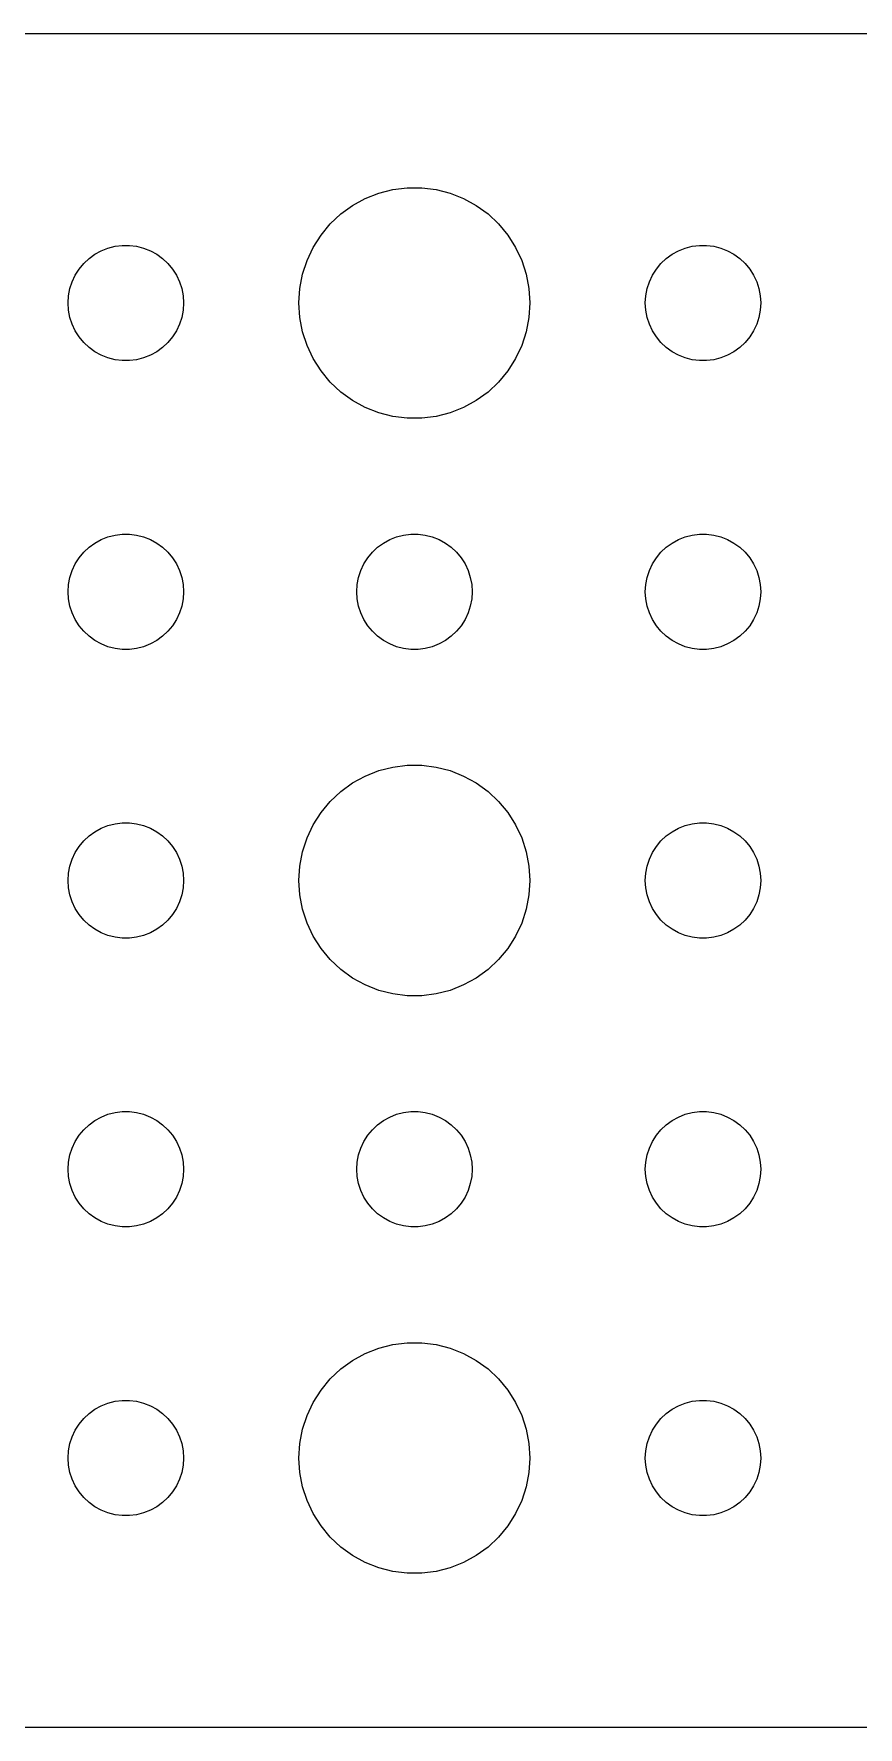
# Model space of a CAD drawing. Header units: metres. Extents: x -44 to 44, y 248 to 508.
# Drawn here: x -2.39 to 19.03, y 356.01 to 399.99 of the extents above; entities that cross this region are included whole.
import ezdxf

# ---------------------------------------------------------------- set-up
doc = ezdxf.new("R2010")
doc.units = ezdxf.units.M

msp = doc.modelspace()

# ---------------------------------------------------------------- linework, layer by layer
for p, q in [((39.8139, 399.99), (-39.8139, 399.99)), ((6.22266, 395.714), (6.57294, 395.853)), ((6.57294, 395.853), (6.93785, 395.947)), ((6.93785, 395.947), (7.31161, 395.994)), ((7.31161, 395.994), (7.68837, 395.994)), ((7.68837, 395.994), (8.06213, 395.947)), ((8.06213, 395.947), (8.42705, 395.853)), ((8.42705, 395.853), (8.77733, 395.714)), ((5.58772, 395.312), (5.89252, 395.533)), ((5.89252, 395.533), (6.22266, 395.714)), ((8.77733, 395.714), (9.10747, 395.533)), ((9.10747, 395.533), (9.41226, 395.312)), ((5.07294, 394.763), (5.31308, 395.054)), ((5.31308, 395.054), (5.58772, 395.312)), ((9.41226, 395.312), (9.6869, 395.054)), ((9.6869, 395.054), (9.92705, 394.763)), ((4.87108, 394.445), (5.07294, 394.763)), ((9.92705, 394.763), (10.1289, 394.445)), ((-1.09344, 394.027), (-0.956131, 394.156)), ((-0.956131, 394.156), (-0.803726, 394.266)), ((-0.803726, 394.266), (-0.638657, 394.357)), ((-0.638657, 394.357), (-0.463516, 394.427)), ((-0.463516, 394.427), (-0.281067, 394.473)), ((-0.281067, 394.473), (-0.094177, 394.497)), ((-0.094177, 394.497), (0.094177, 394.497)), ((0.094177, 394.497), (0.281067, 394.473)), ((0.281067, 394.473), (0.463516, 394.427)), ((0.463516, 394.427), (0.638657, 394.357)), ((0.638657, 394.357), (0.803726, 394.266)), ((0.803726, 394.266), (0.956131, 394.156)), ((0.956131, 394.156), (1.09344, 394.027)), ((4.59424, 393.746), (4.71066, 394.104)), ((4.71066, 394.104), (4.87108, 394.445)), ((10.1289, 394.445), (10.2893, 394.104)), ((10.2893, 394.104), (10.4057, 393.746)), ((13.9065, 394.027), (14.0439, 394.156)), ((14.0439, 394.156), (14.1963, 394.266)), ((14.1963, 394.266), (14.3613, 394.357)), ((14.3613, 394.357), (14.5365, 394.427)), ((14.5365, 394.427), (14.7189, 394.473)), ((14.7189, 394.473), (14.9058, 394.497)), ((14.9058, 394.497), (15.0942, 394.497)), ((15.0942, 394.497), (15.2811, 394.473)), ((15.2811, 394.473), (15.4635, 394.427)), ((15.4635, 394.427), (15.6387, 394.357)), ((15.6387, 394.357), (15.8037, 394.266)), ((15.8037, 394.266), (15.9561, 394.156)), ((15.9561, 394.156), (16.0934, 394.027)), ((-1.39465, 393.552), (-1.31445, 393.723)), ((-1.31445, 393.723), (-1.21352, 393.882)), ((-1.21352, 393.882), (-1.09344, 394.027)), ((1.09344, 394.027), (1.21352, 393.882)), ((1.21352, 393.882), (1.31445, 393.723)), ((1.31445, 393.723), (1.39465, 393.552)), ((4.52365, 393.376), (4.59424, 393.746)), ((10.4057, 393.746), (10.4763, 393.376)), ((13.6053, 393.552), (13.6855, 393.723)), ((13.6855, 393.723), (13.7865, 393.882)), ((13.7865, 393.882), (13.9065, 394.027)), ((16.0934, 394.027), (16.2135, 393.882)), ((16.2135, 393.882), (16.3145, 393.723)), ((16.3145, 393.723), (16.3947, 393.552)), ((-1.5, 393), (-1.48816, 393.188)), ((-1.48816, 393.188), (-1.45287, 393.373)), ((-1.45287, 393.373), (-1.39465, 393.552)), ((1.39465, 393.552), (1.45287, 393.373)), ((1.45287, 393.373), (1.48816, 393.188)), ((1.48816, 393.188), (1.5, 393)), ((4.5, 393), (4.52365, 393.376)), ((10.4763, 393.376), (10.5, 393)), ((13.5, 393), (13.5118, 393.188)), ((13.5118, 393.188), (13.5471, 393.373)), ((13.5471, 393.373), (13.6053, 393.552)), ((16.3947, 393.552), (16.4529, 393.373)), ((16.4529, 393.373), (16.4882, 393.188)), ((16.4882, 393.188), (16.5, 393)), ((-1.48816, 392.812), (-1.5, 393)), ((-1.45287, 392.627), (-1.48816, 392.812)), ((1.48816, 392.812), (1.45287, 392.627)), ((1.5, 393), (1.48816, 392.812)), ((4.52365, 392.624), (4.5, 393)), ((10.5, 393), (10.4763, 392.624)), ((13.5118, 392.812), (13.5, 393)), ((13.5471, 392.627), (13.5118, 392.812)), ((16.4882, 392.812), (16.4529, 392.627)), ((16.5, 393), (16.4882, 392.812)), ((-1.39465, 392.448), (-1.45287, 392.627)), ((-1.31445, 392.277), (-1.39465, 392.448)), ((1.39465, 392.448), (1.31445, 392.277)), ((1.45287, 392.627), (1.39465, 392.448)), ((4.59424, 392.254), (4.52365, 392.624)), ((10.4763, 392.624), (10.4057, 392.254)), ((13.6053, 392.448), (13.5471, 392.627)), ((13.6855, 392.277), (13.6053, 392.448)), ((16.3947, 392.448), (16.3145, 392.277)), ((16.4529, 392.627), (16.3947, 392.448)), ((-1.21352, 392.118), (-1.31445, 392.277)), ((-1.09344, 391.973), (-1.21352, 392.118)), ((-0.956131, 391.844), (-1.09344, 391.973)), ((1.09344, 391.973), (0.956131, 391.844)), ((1.21352, 392.118), (1.09344, 391.973)), ((1.31445, 392.277), (1.21352, 392.118)), ((4.71066, 391.896), (4.59424, 392.254)), ((4.87108, 391.555), (4.71066, 391.896)), ((10.2893, 391.896), (10.1289, 391.555)), ((10.4057, 392.254), (10.2893, 391.896)), ((13.7865, 392.118), (13.6855, 392.277)), ((13.9065, 391.973), (13.7865, 392.118)), ((14.0439, 391.844), (13.9065, 391.973)), ((16.0934, 391.973), (15.9561, 391.844)), ((16.2135, 392.118), (16.0934, 391.973)), ((16.3145, 392.277), (16.2135, 392.118)), ((-0.803726, 391.734), (-0.956131, 391.844)), ((-0.638657, 391.643), (-0.803726, 391.734)), ((-0.463516, 391.573), (-0.638657, 391.643)), ((-0.281067, 391.527), (-0.463516, 391.573)), ((-0.094177, 391.503), (-0.281067, 391.527)), ((0.094177, 391.503), (-0.094177, 391.503)), ((0.281067, 391.527), (0.094177, 391.503)), ((0.463516, 391.573), (0.281067, 391.527)), ((0.638657, 391.643), (0.463516, 391.573)), ((0.803726, 391.734), (0.638657, 391.643)), ((0.956131, 391.844), (0.803726, 391.734)), ((5.07294, 391.237), (4.87108, 391.555)), ((10.1289, 391.555), (9.92705, 391.237)), ((14.1963, 391.734), (14.0439, 391.844)), ((14.3613, 391.643), (14.1963, 391.734)), ((14.5365, 391.573), (14.3613, 391.643)), ((14.7189, 391.527), (14.5365, 391.573)), ((14.9058, 391.503), (14.7189, 391.527)), ((15.0942, 391.503), (14.9058, 391.503)), ((15.2811, 391.527), (15.0942, 391.503)), ((15.4635, 391.573), (15.2811, 391.527)), ((15.6387, 391.643), (15.4635, 391.573)), ((15.8037, 391.734), (15.6387, 391.643)), ((15.9561, 391.844), (15.8037, 391.734)), ((5.31308, 390.946), (5.07294, 391.237)), ((9.92705, 391.237), (9.6869, 390.946)), ((5.58772, 390.688), (5.31308, 390.946)), ((5.89252, 390.467), (5.58772, 390.688)), ((9.41226, 390.688), (9.10747, 390.467)), ((9.6869, 390.946), (9.41226, 390.688)), ((6.22266, 390.286), (5.89252, 390.467)), ((6.57294, 390.147), (6.22266, 390.286)), ((6.93785, 390.053), (6.57294, 390.147)), ((8.42705, 390.147), (8.06213, 390.053)), ((8.77733, 390.286), (8.42705, 390.147)), ((9.10747, 390.467), (8.77733, 390.286)), ((7.31161, 390.006), (6.93785, 390.053)), ((7.68837, 390.006), (7.31161, 390.006)), ((8.06213, 390.053), (7.68837, 390.006)), ((-1.09344, 386.527), (-0.956131, 386.656)), ((-0.956131, 386.656), (-0.803726, 386.766)), ((-0.803726, 386.766), (-0.638657, 386.857)), ((-0.638657, 386.857), (-0.463516, 386.927)), ((-0.463516, 386.927), (-0.281067, 386.973)), ((-0.281067, 386.973), (-0.094177, 386.997)), ((-0.094177, 386.997), (0.094177, 386.997)), ((0.094177, 386.997), (0.281067, 386.973)), ((0.281067, 386.973), (0.463516, 386.927)), ((0.463516, 386.927), (0.638657, 386.857)), ((0.638657, 386.857), (0.803726, 386.766)), ((0.803726, 386.766), (0.956131, 386.656)), ((0.956131, 386.656), (1.09344, 386.527)), ((6.40654, 386.527), (6.54385, 386.656)), ((6.54385, 386.656), (6.69626, 386.766)), ((6.69626, 386.766), (6.86133, 386.857)), ((6.86133, 386.857), (7.03647, 386.927)), ((7.03647, 386.927), (7.21892, 386.973)), ((7.21892, 386.973), (7.40581, 386.997)), ((7.40581, 386.997), (7.59418, 386.997)), ((7.59418, 386.997), (7.78107, 386.973)), ((7.78107, 386.973), (7.96352, 386.927)), ((7.96352, 386.927), (8.13866, 386.857)), ((8.13866, 386.857), (8.30373, 386.766)), ((8.30373, 386.766), (8.45613, 386.656)), ((8.45613, 386.656), (8.59344, 386.527)), ((13.9065, 386.527), (14.0439, 386.656)), ((14.0439, 386.656), (14.1963, 386.766)), ((14.1963, 386.766), (14.3613, 386.857)), ((14.3613, 386.857), (14.5365, 386.927)), ((14.5365, 386.927), (14.7189, 386.973)), ((14.7189, 386.973), (14.9058, 386.997)), ((14.9058, 386.997), (15.0942, 386.997)), ((15.0942, 386.997), (15.2811, 386.973)), ((15.2811, 386.973), (15.4635, 386.927)), ((15.4635, 386.927), (15.6387, 386.857)), ((15.6387, 386.857), (15.8037, 386.766)), ((15.8037, 386.766), (15.9561, 386.656)), ((15.9561, 386.656), (16.0934, 386.527)), ((-1.39465, 386.052), (-1.31445, 386.223)), ((-1.31445, 386.223), (-1.21352, 386.382)), ((-1.21352, 386.382), (-1.09344, 386.527)), ((1.09344, 386.527), (1.21352, 386.382)), ((1.21352, 386.382), (1.31445, 386.223)), ((1.31445, 386.223), (1.39465, 386.052)), ((6.10533, 386.052), (6.18553, 386.223)), ((6.18553, 386.223), (6.28647, 386.382)), ((6.28647, 386.382), (6.40654, 386.527)), ((8.59344, 386.527), (8.71352, 386.382)), ((8.71352, 386.382), (8.81445, 386.223)), ((8.81445, 386.223), (8.89465, 386.052)), ((13.6053, 386.052), (13.6855, 386.223)), ((13.6855, 386.223), (13.7865, 386.382)), ((13.7865, 386.382), (13.9065, 386.527)), ((16.0934, 386.527), (16.2135, 386.382)), ((16.2135, 386.382), (16.3145, 386.223)), ((16.3145, 386.223), (16.3947, 386.052)), ((-1.48816, 385.688), (-1.45287, 385.873)), ((-1.45287, 385.873), (-1.39465, 386.052)), ((1.39465, 386.052), (1.45287, 385.873)), ((1.45287, 385.873), (1.48816, 385.688)), ((6.01183, 385.688), (6.04712, 385.873)), ((6.04712, 385.873), (6.10533, 386.052)), ((8.89465, 386.052), (8.95287, 385.873)), ((8.95287, 385.873), (8.98816, 385.688)), ((13.5118, 385.688), (13.5471, 385.873)), ((13.5471, 385.873), (13.6053, 386.052)), ((16.3947, 386.052), (16.4529, 385.873)), ((16.4529, 385.873), (16.4882, 385.688)), ((-1.5, 385.5), (-1.48816, 385.688)), ((-1.48816, 385.312), (-1.5, 385.5)), ((-1.45287, 385.127), (-1.48816, 385.312)), ((1.48816, 385.312), (1.45287, 385.127)), ((1.48816, 385.688), (1.5, 385.5)), ((1.5, 385.5), (1.48816, 385.312)), ((6, 385.5), (6.01183, 385.688)), ((6.01183, 385.312), (6, 385.5)), ((6.04712, 385.127), (6.01183, 385.312)), ((8.98816, 385.312), (8.95287, 385.127)), ((8.98816, 385.688), (9, 385.5)), ((9, 385.5), (8.98816, 385.312)), ((13.5, 385.5), (13.5118, 385.688)), ((13.5118, 385.312), (13.5, 385.5)), ((13.5471, 385.127), (13.5118, 385.312)), ((16.4882, 385.312), (16.4529, 385.127)), ((16.4882, 385.688), (16.5, 385.5)), ((16.5, 385.5), (16.4882, 385.312)), ((-1.39465, 384.948), (-1.45287, 385.127)), ((-1.31445, 384.777), (-1.39465, 384.948)), ((1.39465, 384.948), (1.31445, 384.777)), ((1.45287, 385.127), (1.39465, 384.948)), ((6.10533, 384.948), (6.04712, 385.127)), ((6.18553, 384.777), (6.10533, 384.948)), ((8.89465, 384.948), (8.81445, 384.777)), ((8.95287, 385.127), (8.89465, 384.948)), ((13.6053, 384.948), (13.5471, 385.127)), ((13.6855, 384.777), (13.6053, 384.948)), ((16.3947, 384.948), (16.3145, 384.777)), ((16.4529, 385.127), (16.3947, 384.948)), ((-1.21352, 384.618), (-1.31445, 384.777)), ((-1.09344, 384.473), (-1.21352, 384.618)), ((-0.956131, 384.344), (-1.09344, 384.473)), ((1.09344, 384.473), (0.956131, 384.344)), ((1.21352, 384.618), (1.09344, 384.473)), ((1.31445, 384.777), (1.21352, 384.618)), ((6.28647, 384.618), (6.18553, 384.777)), ((6.40654, 384.473), (6.28647, 384.618)), ((6.54385, 384.344), (6.40654, 384.473)), ((8.59344, 384.473), (8.45613, 384.344)), ((8.71352, 384.618), (8.59344, 384.473)), ((8.81445, 384.777), (8.71352, 384.618)), ((13.7865, 384.618), (13.6855, 384.777)), ((13.9065, 384.473), (13.7865, 384.618)), ((14.0439, 384.344), (13.9065, 384.473)), ((16.0934, 384.473), (15.9561, 384.344)), ((16.2135, 384.618), (16.0934, 384.473)), ((16.3145, 384.777), (16.2135, 384.618)), ((-0.803726, 384.234), (-0.956131, 384.344)), ((-0.638657, 384.143), (-0.803726, 384.234)), ((-0.463516, 384.073), (-0.638657, 384.143)), ((-0.281067, 384.027), (-0.463516, 384.073)), ((-0.094177, 384.003), (-0.281067, 384.027)), ((0.094177, 384.003), (-0.094177, 384.003)), ((0.281067, 384.027), (0.094177, 384.003)), ((0.463516, 384.073), (0.281067, 384.027)), ((0.638657, 384.143), (0.463516, 384.073)), ((0.803726, 384.234), (0.638657, 384.143)), ((0.956131, 384.344), (0.803726, 384.234)), ((6.69626, 384.234), (6.54385, 384.344)), ((6.86133, 384.143), (6.69626, 384.234)), ((7.03647, 384.073), (6.86133, 384.143)), ((7.21892, 384.027), (7.03647, 384.073)), ((7.40581, 384.003), (7.21892, 384.027)), ((7.59418, 384.003), (7.40581, 384.003)), ((7.78107, 384.027), (7.59418, 384.003)), ((7.96352, 384.073), (7.78107, 384.027)), ((8.13866, 384.143), (7.96352, 384.073)), ((8.30373, 384.234), (8.13866, 384.143)), ((8.45613, 384.344), (8.30373, 384.234)), ((14.1963, 384.234), (14.0439, 384.344)), ((14.3613, 384.143), (14.1963, 384.234)), ((14.5365, 384.073), (14.3613, 384.143)), ((14.7189, 384.027), (14.5365, 384.073)), ((14.9058, 384.003), (14.7189, 384.027)), ((15.0942, 384.003), (14.9058, 384.003)), ((15.2811, 384.027), (15.0942, 384.003)), ((15.4635, 384.073), (15.2811, 384.027)), ((15.6387, 384.143), (15.4635, 384.073)), ((15.8037, 384.234), (15.6387, 384.143)), ((15.9561, 384.344), (15.8037, 384.234)), ((6.57294, 380.853), (6.93785, 380.947)), ((6.93785, 380.947), (7.31161, 380.994)), ((7.31161, 380.994), (7.68837, 380.994)), ((7.68837, 380.994), (8.06213, 380.947)), ((8.06213, 380.947), (8.42705, 380.853)), ((5.58772, 380.312), (5.89252, 380.533)), ((5.89252, 380.533), (6.22266, 380.714)), ((6.22266, 380.714), (6.57294, 380.853)), ((8.42705, 380.853), (8.77733, 380.714)), ((8.77733, 380.714), (9.10747, 380.533)), ((9.10747, 380.533), (9.41226, 380.312)), ((5.07294, 379.763), (5.31308, 380.054)), ((5.31308, 380.054), (5.58772, 380.312)), ((9.41226, 380.312), (9.6869, 380.054)), ((9.6869, 380.054), (9.92705, 379.763)), ((4.87108, 379.445), (5.07294, 379.763)), ((9.92705, 379.763), (10.1289, 379.445)), ((-1.09344, 379.027), (-0.956131, 379.156)), ((-0.956131, 379.156), (-0.803726, 379.266)), ((-0.803726, 379.266), (-0.638657, 379.357)), ((-0.638657, 379.357), (-0.463516, 379.427)), ((-0.463516, 379.427), (-0.281067, 379.473)), ((-0.281067, 379.473), (-0.094177, 379.497)), ((-0.094177, 379.497), (0.094177, 379.497)), ((0.094177, 379.497), (0.281067, 379.473)), ((0.281067, 379.473), (0.463516, 379.427)), ((0.463516, 379.427), (0.638657, 379.357)), ((0.638657, 379.357), (0.803726, 379.266)), ((0.803726, 379.266), (0.956131, 379.156)), ((0.956131, 379.156), (1.09344, 379.027)), ((4.71066, 379.104), (4.87108, 379.445)), ((10.1289, 379.445), (10.2893, 379.104)), ((13.9065, 379.027), (14.0439, 379.156)), ((14.0439, 379.156), (14.1963, 379.266)), ((14.1963, 379.266), (14.3613, 379.357)), ((14.3613, 379.357), (14.5365, 379.427)), ((14.5365, 379.427), (14.7189, 379.473)), ((14.7189, 379.473), (14.9058, 379.497)), ((14.9058, 379.497), (15.0942, 379.497)), ((15.0942, 379.497), (15.2811, 379.473)), ((15.2811, 379.473), (15.4635, 379.427)), ((15.4635, 379.427), (15.6387, 379.357)), ((15.6387, 379.357), (15.8037, 379.266)), ((15.8037, 379.266), (15.9561, 379.156)), ((15.9561, 379.156), (16.0934, 379.027)), ((-1.39465, 378.552), (-1.31445, 378.723)), ((-1.31445, 378.723), (-1.21352, 378.882)), ((-1.21352, 378.882), (-1.09344, 379.027)), ((1.09344, 379.027), (1.21352, 378.882)), ((1.21352, 378.882), (1.31445, 378.723)), ((1.31445, 378.723), (1.39465, 378.552)), ((4.52365, 378.376), (4.59424, 378.746)), ((4.59424, 378.746), (4.71066, 379.104)), ((10.2893, 379.104), (10.4057, 378.746)), ((10.4057, 378.746), (10.4763, 378.376)), ((13.6053, 378.552), (13.6855, 378.723)), ((13.6855, 378.723), (13.7865, 378.882)), ((13.7865, 378.882), (13.9065, 379.027)), ((16.0934, 379.027), (16.2135, 378.882)), ((16.2135, 378.882), (16.3145, 378.723)), ((16.3145, 378.723), (16.3947, 378.552)), ((-1.48816, 378.188), (-1.45287, 378.373)), ((-1.45287, 378.373), (-1.39465, 378.552)), ((1.39465, 378.552), (1.45287, 378.373)), ((1.45287, 378.373), (1.48816, 378.188)), ((4.5, 378), (4.52365, 378.376)), ((10.4763, 378.376), (10.5, 378)), ((13.5118, 378.188), (13.5471, 378.373)), ((13.5471, 378.373), (13.6053, 378.552)), ((16.3947, 378.552), (16.4529, 378.373)), ((16.4529, 378.373), (16.4882, 378.188)), ((-1.5, 378), (-1.48816, 378.188)), ((-1.48816, 377.812), (-1.5, 378)), ((-1.45287, 377.627), (-1.48816, 377.812)), ((1.48816, 377.812), (1.45287, 377.627)), ((1.48816, 378.188), (1.5, 378)), ((1.5, 378), (1.48816, 377.812)), ((4.52365, 377.624), (4.5, 378)), ((10.5, 378), (10.4763, 377.624)), ((13.5, 378), (13.5118, 378.188)), ((13.5118, 377.812), (13.5, 378)), ((13.5471, 377.627), (13.5118, 377.812)), ((16.4882, 377.812), (16.4529, 377.627)), ((16.4882, 378.188), (16.5, 378)), ((16.5, 378), (16.4882, 377.812)), ((-1.39465, 377.448), (-1.45287, 377.627)), ((-1.31445, 377.277), (-1.39465, 377.448)), ((1.39465, 377.448), (1.31445, 377.277)), ((1.45287, 377.627), (1.39465, 377.448)), ((4.59424, 377.254), (4.52365, 377.624)), ((10.4763, 377.624), (10.4057, 377.254)), ((13.6053, 377.448), (13.5471, 377.627)), ((13.6855, 377.277), (13.6053, 377.448)), ((16.3947, 377.448), (16.3145, 377.277)), ((16.4529, 377.627), (16.3947, 377.448)), ((-1.21352, 377.118), (-1.31445, 377.277)), ((-1.09344, 376.973), (-1.21352, 377.118)), ((-0.956131, 376.844), (-1.09344, 376.973)), ((1.09344, 376.973), (0.956131, 376.844)), ((1.21352, 377.118), (1.09344, 376.973)), ((1.31445, 377.277), (1.21352, 377.118)), ((4.71066, 376.896), (4.59424, 377.254)), ((10.4057, 377.254), (10.2893, 376.896)), ((13.7865, 377.118), (13.6855, 377.277)), ((13.9065, 376.973), (13.7865, 377.118)), ((14.0439, 376.844), (13.9065, 376.973)), ((16.0934, 376.973), (15.9561, 376.844)), ((16.2135, 377.118), (16.0934, 376.973)), ((16.3145, 377.277), (16.2135, 377.118)), ((-0.803726, 376.734), (-0.956131, 376.844)), ((-0.638657, 376.643), (-0.803726, 376.734)), ((-0.463516, 376.573), (-0.638657, 376.643)), ((-0.281067, 376.527), (-0.463516, 376.573)), ((-0.094177, 376.503), (-0.281067, 376.527)), ((0.094177, 376.503), (-0.094177, 376.503)), ((0.281067, 376.527), (0.094177, 376.503)), ((0.463516, 376.573), (0.281067, 376.527)), ((0.638657, 376.643), (0.463516, 376.573)), ((0.803726, 376.734), (0.638657, 376.643)), ((0.956131, 376.844), (0.803726, 376.734)), ((4.87108, 376.555), (4.71066, 376.896)), ((5.07294, 376.237), (4.87108, 376.555)), ((10.1289, 376.555), (9.92705, 376.237)), ((10.2893, 376.896), (10.1289, 376.555)), ((14.1963, 376.734), (14.0439, 376.844)), ((14.3613, 376.643), (14.1963, 376.734)), ((14.5365, 376.573), (14.3613, 376.643)), ((14.7189, 376.527), (14.5365, 376.573)), ((14.9058, 376.503), (14.7189, 376.527)), ((15.0942, 376.503), (14.9058, 376.503)), ((15.2811, 376.527), (15.0942, 376.503)), ((15.4635, 376.573), (15.2811, 376.527)), ((15.6387, 376.643), (15.4635, 376.573)), ((15.8037, 376.734), (15.6387, 376.643)), ((15.9561, 376.844), (15.8037, 376.734)), ((5.31308, 375.946), (5.07294, 376.237)), ((9.92705, 376.237), (9.6869, 375.946)), ((5.58772, 375.688), (5.31308, 375.946)), ((5.89252, 375.467), (5.58772, 375.688)), ((9.41226, 375.688), (9.10747, 375.467)), ((9.6869, 375.946), (9.41226, 375.688)), ((6.22266, 375.286), (5.89252, 375.467)), ((6.57294, 375.147), (6.22266, 375.286)), ((8.77733, 375.286), (8.42705, 375.147)), ((9.10747, 375.467), (8.77733, 375.286)), ((6.93785, 375.053), (6.57294, 375.147)), ((7.31161, 375.006), (6.93785, 375.053)), ((7.68837, 375.006), (7.31161, 375.006)), ((8.06213, 375.053), (7.68837, 375.006)), ((8.42705, 375.147), (8.06213, 375.053)), ((-1.09344, 371.527), (-0.956131, 371.656)), ((-0.956131, 371.656), (-0.803726, 371.766)), ((-0.803726, 371.766), (-0.638657, 371.857)), ((-0.638657, 371.857), (-0.463516, 371.927)), ((-0.463516, 371.927), (-0.281067, 371.973)), ((-0.281067, 371.973), (-0.094177, 371.997)), ((-0.094177, 371.997), (0.094177, 371.997)), ((0.094177, 371.997), (0.281067, 371.973)), ((0.281067, 371.973), (0.463516, 371.927)), ((0.463516, 371.927), (0.638657, 371.857)), ((0.638657, 371.857), (0.803726, 371.766)), ((0.803726, 371.766), (0.956131, 371.656)), ((0.956131, 371.656), (1.09344, 371.527)), ((6.40654, 371.527), (6.54385, 371.656)), ((6.54385, 371.656), (6.69626, 371.766)), ((6.69626, 371.766), (6.86133, 371.857)), ((6.86133, 371.857), (7.03647, 371.927)), ((7.03647, 371.927), (7.21892, 371.973)), ((7.21892, 371.973), (7.40581, 371.997)), ((7.40581, 371.997), (7.59418, 371.997)), ((7.59418, 371.997), (7.78107, 371.973)), ((7.78107, 371.973), (7.96352, 371.927)), ((7.96352, 371.927), (8.13866, 371.857)), ((8.13866, 371.857), (8.30373, 371.766)), ((8.30373, 371.766), (8.45613, 371.656)), ((8.45613, 371.656), (8.59344, 371.527)), ((13.9065, 371.527), (14.0439, 371.656)), ((14.0439, 371.656), (14.1963, 371.766)), ((14.1963, 371.766), (14.3613, 371.857)), ((14.3613, 371.857), (14.5365, 371.927)), ((14.5365, 371.927), (14.7189, 371.973)), ((14.7189, 371.973), (14.9058, 371.997)), ((14.9058, 371.997), (15.0942, 371.997)), ((15.0942, 371.997), (15.2811, 371.973)), ((15.2811, 371.973), (15.4635, 371.927)), ((15.4635, 371.927), (15.6387, 371.857)), ((15.6387, 371.857), (15.8037, 371.766)), ((15.8037, 371.766), (15.9561, 371.656)), ((15.9561, 371.656), (16.0934, 371.527)), ((-1.39465, 371.052), (-1.31445, 371.223)), ((-1.31445, 371.223), (-1.21352, 371.382)), ((-1.21352, 371.382), (-1.09344, 371.527)), ((1.09344, 371.527), (1.21352, 371.382)), ((1.21352, 371.382), (1.31445, 371.223)), ((1.31445, 371.223), (1.39465, 371.052)), ((6.10533, 371.052), (6.18553, 371.223)), ((6.18553, 371.223), (6.28647, 371.382)), ((6.28647, 371.382), (6.40654, 371.527)), ((8.59344, 371.527), (8.71352, 371.382)), ((8.71352, 371.382), (8.81445, 371.223)), ((8.81445, 371.223), (8.89465, 371.052)), ((13.6053, 371.052), (13.6855, 371.223)), ((13.6855, 371.223), (13.7865, 371.382)), ((13.7865, 371.382), (13.9065, 371.527)), ((16.0934, 371.527), (16.2135, 371.382)), ((16.2135, 371.382), (16.3145, 371.223)), ((16.3145, 371.223), (16.3947, 371.052)), ((-1.48816, 370.688), (-1.45287, 370.873)), ((-1.45287, 370.873), (-1.39465, 371.052)), ((1.39465, 371.052), (1.45287, 370.873)), ((1.45287, 370.873), (1.48816, 370.688)), ((6.01183, 370.688), (6.04712, 370.873)), ((6.04712, 370.873), (6.10533, 371.052)), ((8.89465, 371.052), (8.95287, 370.873)), ((8.95287, 370.873), (8.98816, 370.688)), ((13.5118, 370.688), (13.5471, 370.873)), ((13.5471, 370.873), (13.6053, 371.052)), ((16.3947, 371.052), (16.4529, 370.873)), ((16.4529, 370.873), (16.4882, 370.688)), ((-1.5, 370.5), (-1.48816, 370.688)), ((-1.48816, 370.312), (-1.5, 370.5)), ((-1.45287, 370.127), (-1.48816, 370.312)), ((1.48816, 370.312), (1.45287, 370.127)), ((1.48816, 370.688), (1.5, 370.5)), ((1.5, 370.5), (1.48816, 370.312)), ((6, 370.5), (6.01183, 370.688)), ((6.01183, 370.312), (6, 370.5)), ((6.04712, 370.127), (6.01183, 370.312)), ((8.98816, 370.312), (8.95287, 370.127)), ((8.98816, 370.688), (9, 370.5)), ((9, 370.5), (8.98816, 370.312)), ((13.5, 370.5), (13.5118, 370.688)), ((13.5118, 370.312), (13.5, 370.5)), ((13.5471, 370.127), (13.5118, 370.312)), ((16.4882, 370.312), (16.4529, 370.127)), ((16.4882, 370.688), (16.5, 370.5)), ((16.5, 370.5), (16.4882, 370.312)), ((-1.39465, 369.948), (-1.45287, 370.127)), ((-1.31445, 369.777), (-1.39465, 369.948)), ((1.39465, 369.948), (1.31445, 369.777)), ((1.45287, 370.127), (1.39465, 369.948)), ((6.10533, 369.948), (6.04712, 370.127)), ((6.18553, 369.777), (6.10533, 369.948)), ((8.89465, 369.948), (8.81445, 369.777)), ((8.95287, 370.127), (8.89465, 369.948)), ((13.6053, 369.948), (13.5471, 370.127)), ((13.6855, 369.777), (13.6053, 369.948)), ((16.3947, 369.948), (16.3145, 369.777)), ((16.4529, 370.127), (16.3947, 369.948)), ((-1.21352, 369.618), (-1.31445, 369.777)), ((-1.09344, 369.473), (-1.21352, 369.618)), ((-0.956131, 369.344), (-1.09344, 369.473)), ((1.09344, 369.473), (0.956131, 369.344)), ((1.21352, 369.618), (1.09344, 369.473)), ((1.31445, 369.777), (1.21352, 369.618)), ((6.28647, 369.618), (6.18553, 369.777)), ((6.40654, 369.473), (6.28647, 369.618)), ((6.54385, 369.344), (6.40654, 369.473)), ((8.59344, 369.473), (8.45613, 369.344)), ((8.71352, 369.618), (8.59344, 369.473)), ((8.81445, 369.777), (8.71352, 369.618)), ((13.7865, 369.618), (13.6855, 369.777)), ((13.9065, 369.473), (13.7865, 369.618)), ((14.0439, 369.344), (13.9065, 369.473)), ((16.0934, 369.473), (15.9561, 369.344)), ((16.2135, 369.618), (16.0934, 369.473)), ((16.3145, 369.777), (16.2135, 369.618)), ((-0.803726, 369.234), (-0.956131, 369.344)), ((-0.638657, 369.143), (-0.803726, 369.234)), ((-0.463516, 369.073), (-0.638657, 369.143)), ((-0.281067, 369.027), (-0.463516, 369.073)), ((-0.094177, 369.003), (-0.281067, 369.027)), ((0.094177, 369.003), (-0.094177, 369.003)), ((0.281067, 369.027), (0.094177, 369.003)), ((0.463516, 369.073), (0.281067, 369.027)), ((0.638657, 369.143), (0.463516, 369.073)), ((0.803726, 369.234), (0.638657, 369.143)), ((0.956131, 369.344), (0.803726, 369.234)), ((6.69626, 369.234), (6.54385, 369.344)), ((6.86133, 369.143), (6.69626, 369.234)), ((7.03647, 369.073), (6.86133, 369.143)), ((7.21892, 369.027), (7.03647, 369.073)), ((7.40581, 369.003), (7.21892, 369.027)), ((7.59418, 369.003), (7.40581, 369.003)), ((7.78107, 369.027), (7.59418, 369.003)), ((7.96352, 369.073), (7.78107, 369.027)), ((8.13866, 369.143), (7.96352, 369.073)), ((8.30373, 369.234), (8.13866, 369.143)), ((8.45613, 369.344), (8.30373, 369.234)), ((14.1963, 369.234), (14.0439, 369.344)), ((14.3613, 369.143), (14.1963, 369.234)), ((14.5365, 369.073), (14.3613, 369.143)), ((14.7189, 369.027), (14.5365, 369.073)), ((14.9058, 369.003), (14.7189, 369.027)), ((15.0942, 369.003), (14.9058, 369.003)), ((15.2811, 369.027), (15.0942, 369.003)), ((15.4635, 369.073), (15.2811, 369.027)), ((15.6387, 369.143), (15.4635, 369.073)), ((15.8037, 369.234), (15.6387, 369.143)), ((15.9561, 369.344), (15.8037, 369.234)), ((6.57294, 365.853), (6.93785, 365.947)), ((6.93785, 365.947), (7.31161, 365.994)), ((7.31161, 365.994), (7.68837, 365.994)), ((7.68837, 365.994), (8.06213, 365.947)), ((8.06213, 365.947), (8.42705, 365.853)), ((5.58772, 365.312), (5.89252, 365.533)), ((5.89252, 365.533), (6.22266, 365.714)), ((6.22266, 365.714), (6.57294, 365.853)), ((8.42705, 365.853), (8.77733, 365.714)), ((8.77733, 365.714), (9.10747, 365.533)), ((9.10747, 365.533), (9.41226, 365.312)), ((5.07294, 364.763), (5.31308, 365.054)), ((5.31308, 365.054), (5.58772, 365.312)), ((9.41226, 365.312), (9.6869, 365.054)), ((9.6869, 365.054), (9.92705, 364.763)), ((4.87108, 364.445), (5.07294, 364.763)), ((9.92705, 364.763), (10.1289, 364.445)), ((-1.09344, 364.027), (-0.956131, 364.156)), ((-0.956131, 364.156), (-0.803726, 364.266)), ((-0.803726, 364.266), (-0.638657, 364.357)), ((-0.638657, 364.357), (-0.463516, 364.427)), ((-0.463516, 364.427), (-0.281067, 364.473)), ((-0.281067, 364.473), (-0.094177, 364.497)), ((-0.094177, 364.497), (0.094177, 364.497)), ((0.094177, 364.497), (0.281067, 364.473)), ((0.281067, 364.473), (0.463516, 364.427)), ((0.463516, 364.427), (0.638657, 364.357)), ((0.638657, 364.357), (0.803726, 364.266)), ((0.803726, 364.266), (0.956131, 364.156)), ((0.956131, 364.156), (1.09344, 364.027)), ((4.71066, 364.104), (4.87108, 364.445)), ((10.1289, 364.445), (10.2893, 364.104)), ((13.9065, 364.027), (14.0439, 364.156)), ((14.0439, 364.156), (14.1963, 364.266)), ((14.1963, 364.266), (14.3613, 364.357)), ((14.3613, 364.357), (14.5365, 364.427)), ((14.5365, 364.427), (14.7189, 364.473)), ((14.7189, 364.473), (14.9058, 364.497)), ((14.9058, 364.497), (15.0942, 364.497)), ((15.0942, 364.497), (15.2811, 364.473)), ((15.2811, 364.473), (15.4635, 364.427)), ((15.4635, 364.427), (15.6387, 364.357)), ((15.6387, 364.357), (15.8037, 364.266)), ((15.8037, 364.266), (15.9561, 364.156)), ((15.9561, 364.156), (16.0934, 364.027)), ((-1.39465, 363.552), (-1.31445, 363.723)), ((-1.31445, 363.723), (-1.21352, 363.882)), ((-1.21352, 363.882), (-1.09344, 364.027)), ((1.09344, 364.027), (1.21352, 363.882)), ((1.21352, 363.882), (1.31445, 363.723)), ((1.31445, 363.723), (1.39465, 363.552)), ((4.52365, 363.376), (4.59424, 363.746)), ((4.59424, 363.746), (4.71066, 364.104)), ((10.2893, 364.104), (10.4057, 363.746)), ((10.4057, 363.746), (10.4763, 363.376)), ((13.6053, 363.552), (13.6855, 363.723)), ((13.6855, 363.723), (13.7865, 363.882)), ((13.7865, 363.882), (13.9065, 364.027)), ((16.0934, 364.027), (16.2135, 363.882)), ((16.2135, 363.882), (16.3145, 363.723)), ((16.3145, 363.723), (16.3947, 363.552)), ((-1.48816, 363.188), (-1.45287, 363.373)), ((-1.45287, 363.373), (-1.39465, 363.552)), ((1.39465, 363.552), (1.45287, 363.373)), ((1.45287, 363.373), (1.48816, 363.188)), ((4.5, 363), (4.52365, 363.376)), ((10.4763, 363.376), (10.5, 363)), ((13.5118, 363.188), (13.5471, 363.373)), ((13.5471, 363.373), (13.6053, 363.552)), ((16.3947, 363.552), (16.4529, 363.373)), ((16.4529, 363.373), (16.4882, 363.188)), ((-1.5, 363), (-1.48816, 363.188)), ((-1.48816, 362.812), (-1.5, 363)), ((1.48816, 363.188), (1.5, 363)), ((1.5, 363), (1.48816, 362.812)), ((4.52365, 362.624), (4.5, 363)), ((10.5, 363), (10.4763, 362.624)), ((13.5, 363), (13.5118, 363.188)), ((13.5118, 362.812), (13.5, 363)), ((16.4882, 363.188), (16.5, 363)), ((16.5, 363), (16.4882, 362.812)), ((-1.45287, 362.627), (-1.48816, 362.812)), ((-1.39465, 362.448), (-1.45287, 362.627)), ((-1.31445, 362.277), (-1.39465, 362.448)), ((1.39465, 362.448), (1.31445, 362.277)), ((1.45287, 362.627), (1.39465, 362.448)), ((1.48816, 362.812), (1.45287, 362.627)), ((4.59424, 362.254), (4.52365, 362.624)), ((10.4763, 362.624), (10.4057, 362.254)), ((13.5471, 362.627), (13.5118, 362.812)), ((13.6053, 362.448), (13.5471, 362.627)), ((13.6855, 362.277), (13.6053, 362.448)), ((16.3947, 362.448), (16.3145, 362.277)), ((16.4529, 362.627), (16.3947, 362.448)), ((16.4882, 362.812), (16.4529, 362.627)), ((-1.21352, 362.118), (-1.31445, 362.277)), ((-1.09344, 361.973), (-1.21352, 362.118)), ((-0.956131, 361.844), (-1.09344, 361.973)), ((1.09344, 361.973), (0.956131, 361.844)), ((1.21352, 362.118), (1.09344, 361.973)), ((1.31445, 362.277), (1.21352, 362.118)), ((4.71066, 361.896), (4.59424, 362.254)), ((10.4057, 362.254), (10.2893, 361.896)), ((13.7865, 362.118), (13.6855, 362.277)), ((13.9065, 361.973), (13.7865, 362.118)), ((14.0439, 361.844), (13.9065, 361.973)), ((16.0934, 361.973), (15.9561, 361.844)), ((16.2135, 362.118), (16.0934, 361.973)), ((16.3145, 362.277), (16.2135, 362.118)), ((-0.803726, 361.734), (-0.956131, 361.844)), ((-0.638657, 361.643), (-0.803726, 361.734)), ((-0.463516, 361.573), (-0.638657, 361.643)), ((-0.281067, 361.527), (-0.463516, 361.573)), ((-0.094177, 361.503), (-0.281067, 361.527)), ((0.281067, 361.527), (0.094177, 361.503)), ((0.463516, 361.573), (0.281067, 361.527)), ((0.638657, 361.643), (0.463516, 361.573)), ((0.803726, 361.734), (0.638657, 361.643)), ((0.956131, 361.844), (0.803726, 361.734)), ((4.87108, 361.555), (4.71066, 361.896)), ((5.07294, 361.237), (4.87108, 361.555)), ((10.1289, 361.555), (9.92705, 361.237)), ((10.2893, 361.896), (10.1289, 361.555)), ((14.1963, 361.734), (14.0439, 361.844)), ((14.3613, 361.643), (14.1963, 361.734)), ((14.5365, 361.573), (14.3613, 361.643)), ((14.7189, 361.527), (14.5365, 361.573)), ((14.9058, 361.503), (14.7189, 361.527)), ((15.2811, 361.527), (15.0942, 361.503)), ((15.4635, 361.573), (15.2811, 361.527)), ((15.6387, 361.643), (15.4635, 361.573)), ((15.8037, 361.734), (15.6387, 361.643)), ((15.9561, 361.844), (15.8037, 361.734)), ((0.094177, 361.503), (-0.094177, 361.503)), ((5.31308, 360.946), (5.07294, 361.237)), ((9.92705, 361.237), (9.6869, 360.946)), ((15.0942, 361.503), (14.9058, 361.503)), ((5.58772, 360.688), (5.31308, 360.946)), ((5.89252, 360.467), (5.58772, 360.688)), ((9.41226, 360.688), (9.10747, 360.467)), ((9.6869, 360.946), (9.41226, 360.688)), ((6.22266, 360.286), (5.89252, 360.467)), ((6.57294, 360.147), (6.22266, 360.286)), ((8.77733, 360.286), (8.42705, 360.147)), ((9.10747, 360.467), (8.77733, 360.286)), ((6.93785, 360.053), (6.57294, 360.147)), ((7.31161, 360.006), (6.93785, 360.053)), ((7.68837, 360.006), (7.31161, 360.006)), ((8.06213, 360.053), (7.68837, 360.006)), ((8.42705, 360.147), (8.06213, 360.053)), ((-39.8139, 356.01), (39.8139, 356.01))]:
    msp.add_line(p, q)

doc.saveas('drawing.dxf')
